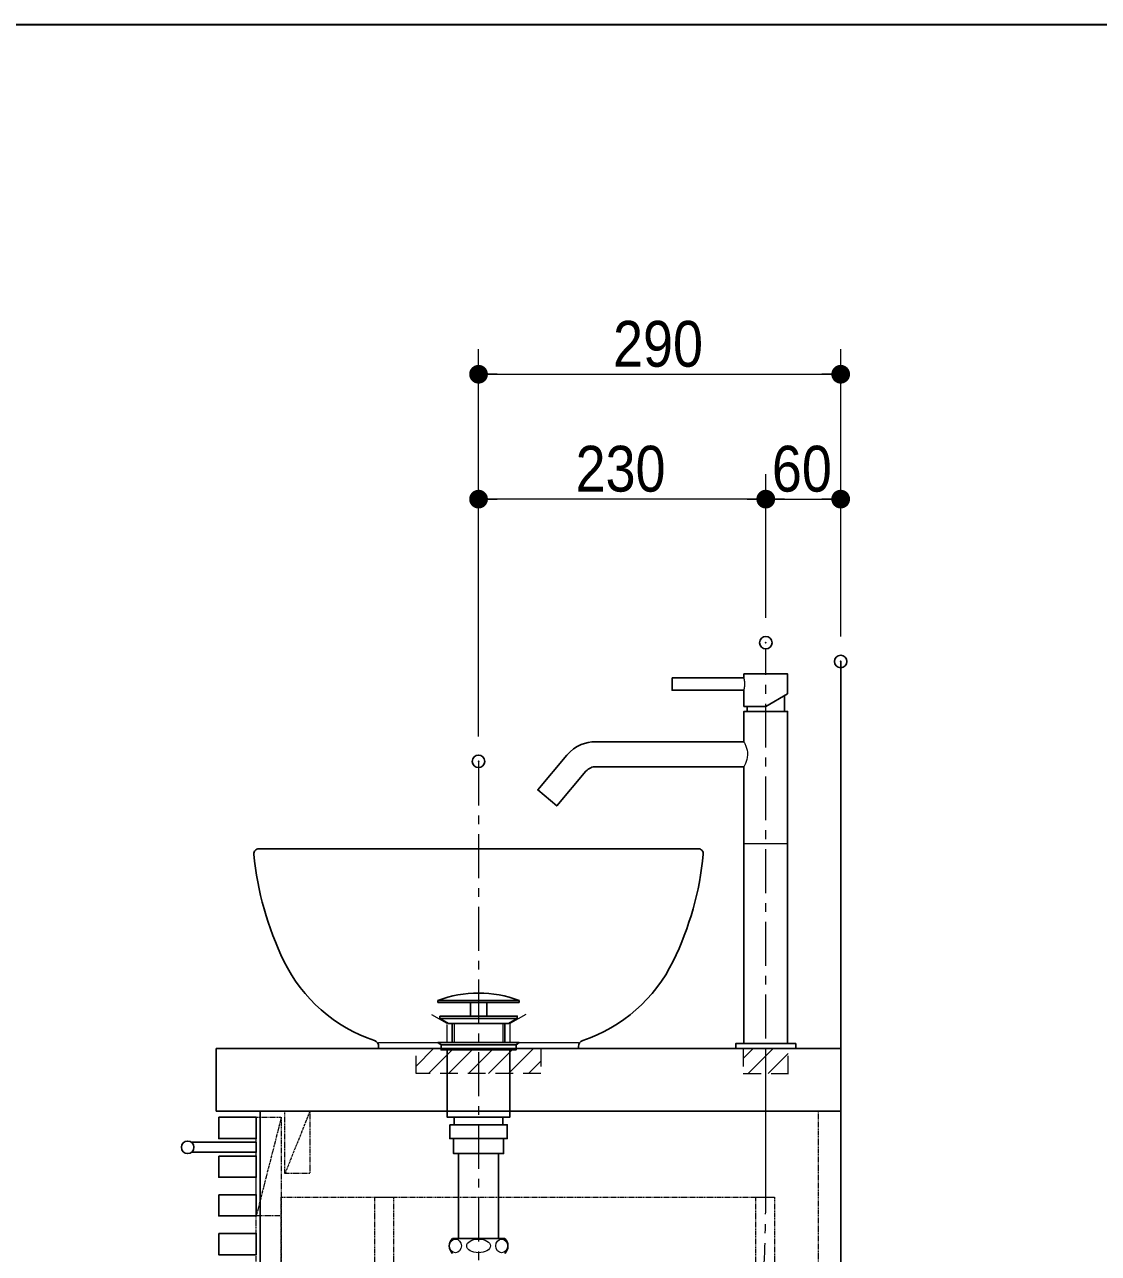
# Model space of a CAD drawing. Units: millimetres, scale not verified. Extents: x -6062 to 6062, y -3045 to 3045.
# Drawn here: x -3641 to -2781, y 1786 to 2770 of the extents above; entities that cross this region are included whole.
import ezdxf
from ezdxf.enums import TextEntityAlignment as Align

# ---------------------------------------------------------------- set-up
doc = ezdxf.new("R2010")
doc.units = ezdxf.units.MM
doc.header["$LTSCALE"] = 20
doc.header["$PDMODE"] = 32
doc.header["$PDSIZE"] = 10
doc.linetypes.add('USER1', pattern=[2.91, 1.76, -0.4, 0.35, -0.4])
doc.linetypes.add('USER2', pattern=[1.11, 0.71, -0.4])
for name, color, linetype, lineweight in [('0-0_1図面枠', 7, 'Continuous', 20), ('0-1_5ボウル・キャビネット', 7, 'Continuous', 15), ('0-2_2寸法-1', 7, 'Continuous', 15), ('0-3_0', 7, 'Continuous', 25), ('0-5_4給排水', 7, 'Continuous', 30)]:
    doc.layers.add(name, color=color, linetype=linetype, lineweight=lineweight)
doc.layers.add('0-4_Defpoints', color=7, linetype='Continuous')
doc.styles.add('ＭＳ Ｐゴシック', font='')
doc.styles.get('ＭＳ Ｐゴシック').set_extended_font_data('MS PGothic')

# ---------------------------------------------------------------- blocks, each defined once
blk = doc.blocks.new('グループ-2')
at = {"layer": '0-0_1図面枠', "lineweight": 35}
blk.add_lwpolyline([(-80000, 55400), (80000, 55400), (80000, -55400), (-80000, -55400)], close=True, dxfattribs=at)
blk = doc.blocks.new('図面枠')
at = {"layer": '0-0_1図面枠'}
blk.add_blockref('グループ-2', (0, 0), dxfattribs=at)
blk = doc.blocks.new('_Dot')
at = {"layer": '0-3_0'}
blk.add_line((-10, 0), (-20, 0), dxfattribs=at)
for points in [[(0, 0), (-10, 0), (-9.92, 1.25)], [(0, 0), (-9.92, -1.25), (-10, 0)], [(0, 0), (-9.92, 1.25), (-9.69, 2.49)], [(0, 0), (-9.69, -2.49), (-9.92, -1.25)], [(0, 0), (-9.69, 2.49), (-9.3, 3.68)], [(0, 0), (-9.3, -3.68), (-9.69, -2.49)], [(0, 0), (-9.3, 3.68), (-8.76, 4.82)], [(0, 0), (-8.76, -4.82), (-9.3, -3.68)], [(0, 0), (-8.76, 4.82), (-8.09, 5.88)], [(0, 0), (-8.09, -5.88), (-8.76, -4.82)], [(0, 0), (-8.09, 5.88), (-7.29, 6.85)], [(0, 0), (-7.29, -6.85), (-8.09, -5.88)], [(0, 0), (-7.29, 6.85), (-6.37, 7.71)], [(0, 0), (-6.37, -7.71), (-7.29, -6.85)], [(0, 0), (-6.37, 7.71), (-5.36, 8.44)], [(0, 0), (-5.36, -8.44), (-6.37, -7.71)], [(0, 0), (-5.36, 8.44), (-4.26, 9.05)], [(0, 0), (-4.26, -9.05), (-5.36, -8.44)], [(0, 0), (-4.26, 9.05), (-3.09, 9.51)], [(0, 0), (-3.09, -9.51), (-4.26, -9.05)], [(0, 0), (-3.09, 9.51), (-1.87, 9.82)], [(0, 0), (-1.87, -9.82), (-3.09, -9.51)], [(0, 0), (-1.87, 9.82), (-0.63, 9.98)], [(0, 0), (-0.63, -9.98), (-1.87, -9.82)], [(0, 0), (-0.63, 9.98), (0.63, 9.98)], [(0, 0), (0.63, -9.98), (-0.63, -9.98)], [(0, 0), (0.63, 9.98), (1.87, 9.82)], [(0, 0), (1.87, 9.82), (3.09, 9.51)], [(0, 0), (3.09, 9.51), (4.26, 9.05)], [(0, 0), (4.26, 9.05), (5.36, 8.44)], [(0, 0), (5.36, 8.44), (6.37, 7.71)], [(0, 0), (6.37, 7.71), (7.29, 6.85)], [(0, 0), (7.29, 6.85), (8.09, 5.88)], [(0, 0), (8.09, 5.88), (8.76, 4.82)], [(0, 0), (8.76, 4.82), (9.3, 3.68)], [(0, 0), (9.3, 3.68), (9.69, 2.49)], [(0, 0), (9.69, 2.49), (9.92, 1.25)], [(0, 0), (9.92, 1.25), (10, 0)], [(0, 0), (1.87, -9.82), (0.63, -9.98)], [(0, 0), (3.09, -9.51), (1.87, -9.82)], [(0, 0), (4.26, -9.05), (3.09, -9.51)], [(0, 0), (5.36, -8.44), (4.26, -9.05)], [(0, 0), (6.37, -7.71), (5.36, -8.44)], [(0, 0), (7.29, -6.85), (6.37, -7.71)], [(0, 0), (8.09, -5.88), (7.29, -6.85)], [(0, 0), (8.76, -4.82), (8.09, -5.88)], [(0, 0), (9.3, -3.68), (8.76, -4.82)], [(0, 0), (9.69, -2.49), (9.3, -3.68)], [(0, 0), (9.92, -1.25), (9.69, -2.49)], [(0, 0), (10, 0), (9.92, -1.25)]]:
    blk.add_solid(points, dxfattribs=at)
blk = doc.blocks.new('グループ-4')
at = {"layer": '0-1_5ボウル・キャビネット', "linetype": 'USER1'}
for p, q in [((-32500, 38000), (-32900, 37000)), ((-32960, 37900), (-33360, 36320)), ((-32960, 34800), (-33360, 33220)), ((-32900, 32520), (-32580, 33720)), ((-32960, 32940), (-33360, 31360)), ((-32960, 29840), (-33360, 28260))]:
    blk.add_line(p, q, dxfattribs=at)
at = {"layer": '0-1_5ボウル・キャビネット', "linetype": 'USER2'}
blk.add_line((-24360, 38000), (-24360, 28500), dxfattribs=at)
at = {"layer": '0-1_5ボウル・キャビネット', "lineweight": 30}
for points in [[(-34000, 39000), (-24000, 39000), (-24000, 38000), (-34000, 38000)], [(-33300, 38000), (-24000, 38000), (-24000, 28200), (-33300, 28200)], [(-33960, 37900), (-33360, 37900), (-33360, 37560), (-33960, 37560)], [(-33960, 37280), (-33360, 37280), (-33360, 36940), (-33960, 36940)], [(-33960, 36660), (-33360, 36660), (-33360, 36320), (-33960, 36320)], [(-33960, 36040), (-33360, 36040), (-33360, 35700), (-33960, 35700)], [(-33960, 35420), (-33360, 35420), (-33360, 35080), (-33960, 35080)], [(-33960, 34800), (-33360, 34800), (-33360, 34460), (-33960, 34460)], [(-33960, 34180), (-33360, 34180), (-33360, 33840), (-33960, 33840)], [(-33960, 33560), (-33360, 33560), (-33360, 33220), (-33960, 33220)], [(-33960, 32940), (-33360, 32940), (-33360, 32600), (-33960, 32600)], [(-33960, 32320), (-33360, 32320), (-33360, 31980), (-33960, 31980)], [(-33960, 31700), (-33360, 31700), (-33360, 31360), (-33960, 31360)], [(-33960, 31080), (-33360, 31080), (-33360, 30740), (-33960, 30740)], [(-33960, 30460), (-33360, 30460), (-33360, 30120), (-33960, 30120)], [(-33960, 29840), (-33360, 29840), (-33360, 29500), (-33960, 29500)], [(-33960, 29220), (-33360, 29220), (-33360, 28880), (-33960, 28880)], [(-33960, 28600), (-33360, 28600), (-33360, 28260), (-33960, 28260)], [(-32650, 28200), (-31950, 28200), (-31950, 25200), (-32650, 25200)], [(-24950, 28200), (-24250, 28200), (-24250, 25200), (-24950, 25200)]]:
    blk.add_lwpolyline(points, close=True, dxfattribs=at)
at = {"layer": '0-1_5ボウル・キャビネット', "linetype": 'USER2'}
for points in [[(-32900, 38000), (-32500, 38000), (-32500, 37000), (-32900, 37000)], [(-33360, 37900), (-32960, 37900), (-32960, 33220), (-33360, 33220)], [(-33360, 37900), (-32960, 37900), (-32960, 36320), (-33360, 36320)], [(-32960, 36620), (-25060, 36620), (-25060, 33920), (-32960, 33920)], [(-31460, 36620), (-31160, 36620), (-31160, 33920), (-31460, 33920)], [(-25360, 36620), (-25060, 36620), (-25060, 33920), (-25360, 33920)], [(-33360, 34800), (-32960, 34800), (-32960, 33220), (-33360, 33220)], [(-32900, 33720), (-32580, 33720), (-32580, 32520), (-32900, 32520)], [(-33360, 32940), (-32960, 32940), (-32960, 28260), (-33360, 28260)], [(-33360, 32940), (-32960, 32940), (-32960, 31360), (-33360, 31360)], [(-32960, 31660), (-25060, 31660), (-25060, 28960), (-32960, 28960)], [(-28460, 31660), (-28160, 31660), (-28160, 28960), (-28460, 28960)], [(-25360, 31660), (-25060, 31660), (-25060, 28960), (-25360, 28960)], [(-33360, 29840), (-32960, 29840), (-32960, 28260), (-33360, 28260)]]:
    blk.add_lwpolyline(points, close=True, dxfattribs=at)
at = {"layer": '0-1_5ボウル・キャビネット', "lineweight": 30}
for points in [[(-34400, 37500), (-33360, 37500), (-33360, 37340), (-34400, 37340)], [(-34400, 32540), (-33360, 32540), (-33360, 32380), (-34400, 32380)]]:
    blk.add_lwpolyline(points, dxfattribs=at)
at = {"layer": '0-1_5ボウル・キャビネット', "linetype": 'USER2'}
blk.add_lwpolyline([(-24000, 28500), (-32900, 28500), (-32900, 28200)], dxfattribs=at)
at = {"layer": '0-1_5ボウル・キャビネット', "lineweight": 30}
for centre in [(-34460, 37420), (-34460, 32460)]:
    blk.add_circle(centre, 100, dxfattribs=at)
blk = doc.blocks.new('グループ-5')
at = {"layer": '0-1_5ボウル・キャビネット', "lineweight": 30}
blk.add_lwpolyline([(-36000, 25200), (-24000, 25200), (-24000, 45200)], dxfattribs=at)
at = {"layer": '0-1_5ボウル・キャビネット'}
blk.add_blockref('グループ-4', (0, 0), dxfattribs=at)

msp = doc.modelspace()

# ---------------------------------------------------------------- linework, layer by layer
at = {"layer": '0-1_5ボウル・キャビネット', "lineweight": 30}
msp.add_line((-3101.5, 2110), (-3453.5, 2110), dxfattribs=at)
at = {"layer": '0-1_5ボウル・キャビネット'}
for p, q in [((-3357.5, 1955), (-3197.5, 1955)), ((-3327.5, 1936), (-3313.5, 1950)), ((-3317.5, 1930), (-3297.5, 1950)), ((-3301.5, 1930), (-3281.5, 1950)), ((-3285.5, 1930), (-3265.5, 1950)), ((-3269.5, 1930), (-3249.5, 1950)), ((-3253.5, 1930), (-3233.5, 1950)), ((-3065.5, 1942), (-3057.5, 1950)), ((-3061.5, 1930), (-3041.5, 1950)), ((-3237.5, 1930), (-3227.5, 1940)), ((-3045.5, 1930), (-3029.5, 1946)), ((-3029.5, 1930), (-3029.3, 1930))]:
    msp.add_line(p, q, dxfattribs=at)
at = {"layer": '0-1_5ボウル・キャビネット', "linetype": 'USER2'}
msp.add_lwpolyline([(-3239.6, 1977.45), (-3252.5, 1970), (-3252.5, 1955), (-3302.5, 1955), (-3302.5, 1970), (-3315.4, 1977.45)], dxfattribs=at)
at = {"layer": '0-1_5ボウル・キャビネット', "lineweight": 30}
msp.add_lwpolyline([(-3357.5, 1951.68), (-3357.5, 1950), (-3197.5, 1950), (-3197.5, 1951.68)], dxfattribs=at)
at = {"layer": '0-1_5ボウル・キャビネット', "linetype": 'USER2'}
for points in [[(-3327.5, 1930), (-3327.5, 1950), (-3227.5, 1950), (-3227.5, 1930)], [(-3029.5, 1930), (-3029.5, 1950), (-3065.5, 1950), (-3065.5, 1930)]]:
    msp.add_lwpolyline(points, close=True, dxfattribs=at)
at = {"layer": '0-1_5ボウル・キャビネット', "lineweight": 30}
for centre, radius, start, end in [((-3453.5, 2106), 4, 90, 185.51174), ((-3101.5, 2106), 4, 354.48826, 90), ((-3208.64, 2129.63), 250, 185.51174, 205.97328), ((-3346.36, 2129.63), 250, 334.02672, 354.48826), ((-3321.01, 2074.88), 125, 205.97328, 251.38925), ((-3233.99, 2074.88), 125, 288.61075, 334.02672), ((-3362.5, 1951.68), 5, 0, 71.38925), ((-3192.5, 1951.68), 5, 108.61075, 180)]:
    msp.add_arc(centre, radius, start, end, dxfattribs=at)
at = {"layer": '0-2_2寸法-1'}
for p, q in [((-3277.5, 2410), (-3277.5, 2510)), ((-2987.5, 2410), (-2987.5, 2510)), ((-3262.49, 2490), (-3002.51, 2490)), ((-3277.5, 2200), (-3277.5, 2410)), ((-3047.5, 2295), (-3047.5, 2410)), ((-3047.5, 2295), (-3047.5, 2410)), ((-2987.5, 2280), (-2987.5, 2410)), ((-3062.51, 2390), (-3262.49, 2390)), ((-3032.49, 2390), (-3002.51, 2390))]:
    msp.add_line(p, q, dxfattribs=at)
at = {"layer": '0-4_Defpoints'}
for p in [(-2987.5, 2490), (-3277.5, 2390), (-3277.5, 2390), (-2987.5, 2390), (-2987.5, 2390), (-3047.5, 2275), (-2987.5, 2260), (-3277.5, 2180)]:
    msp.add_point(p, dxfattribs=at)
at = {"layer": '0-5_4給排水', "linetype": 'USER1', "lineweight": 15}
for p, q in [((-3047.5, 1900), (-3047.5, 2270)), ((-3277.5, 2180), (-3277.5, 1659))]:
    msp.add_line(p, q, dxfattribs=at)
at = {"layer": '0-5_4給排水'}
for p, q in [((-3062.5, 2224), (-3062.5, 2220)), ((-3032.5, 2232.66), (-3032.5, 2220)), ((-3298.5, 1970), (-3298.5, 1955)), ((-3256.5, 1970), (-3256.5, 1955)), ((-3256.51, 1798), (-3298.49, 1798))]:
    msp.add_line(p, q, dxfattribs=at)
at = {"layer": '0-5_4給排水', "lineweight": 15}
msp.add_line((-3030, 2114), (-3065, 2114), dxfattribs=at)
at = {"layer": '0-5_4給排水', "lineweight": 5}
for p, q in [((-3297, 1970), (-3297, 1955)), ((-3258, 1970), (-3258, 1955))]:
    msp.add_line(p, q, dxfattribs=at)
at = {"layer": '0-5_4給排水'}
for points in [[(-3122.5, 2247), (-3122.5, 2237), (-3065, 2237), (-3065, 2224), (-3047.5, 2224), (-3030.01, 2234.1), (-3030, 2250), (-3065, 2250), (-3065, 2247)], [(-3065, 1954), (-3030, 1954), (-3030, 2220), (-3065, 2220), (-3065, 2195.71), (-3183.81, 2195.71), (-3186.76, 2195.57), (-3189.69, 2195.13), (-3192.56, 2194.41), (-3195.34, 2193.41), (-3198.46, 2191.89), (-3201.39, 2190.02), (-3204.16, 2187.75), (-3206.7, 2185.1), (-3206.79, 2185), (-3230.16, 2157.14), (-3214.84, 2144.29), (-3191.47, 2172.14), (-3190.65, 2173.01), (-3189.73, 2173.77), (-3188.72, 2174.42), (-3187.65, 2174.94), (-3186.72, 2175.28), (-3185.77, 2175.52), (-3184.79, 2175.67), (-3183.81, 2175.71), (-3065, 2175.71)], [(-3310, 1988.5), (-3245, 1988.5), (-3245, 1987), (-3310, 1987)], [(-3284, 1987), (-3271, 1987), (-3271, 1976), (-3284, 1976)], [(-3308.5, 1976), (-3246.5, 1976), (-3246.5, 1974), (-3308.5, 1974)], [(-3301.5, 1970), (-3308.5, 1974), (-3246.5, 1974), (-3253.5, 1970)], [(-3307.5, 1953), (-3310, 1955), (-3245, 1955), (-3247.5, 1953)], [(-3307.5, 1953), (-3247.5, 1953), (-3247.5, 1949), (-3307.5, 1949)], [(-3302.5, 1949), (-3252.5, 1949), (-3252.5, 1895), (-3302.5, 1895)], [(-3023.5, 1950), (-3071.5, 1950), (-3071.5, 1954), (-3023.5, 1954)], [(-3297, 1895), (-3258, 1895), (-3258, 1889), (-3297, 1889)], [(-3300.5, 1889), (-3254.5, 1889), (-3254.5, 1878), (-3300.5, 1878)], [(-3297.5, 1878), (-3257.5, 1878), (-3257.5, 1866), (-3297.5, 1866)], [(-3293.5, 1866), (-3261.5, 1866), (-3261.5, 1798), (-3293.5, 1798)]]:
    msp.add_lwpolyline(points, close=True, dxfattribs=at)
at = {"layer": '0-5_4給排水', "lineweight": 15}
for points in [[(-3065, 2237), (-3064.99, 2237.02), (-3064.97, 2237.09), (-3064.94, 2237.21), (-3064.9, 2237.37), (-3064.84, 2237.57), (-3064.78, 2237.82), (-3064.72, 2238.11), (-3064.65, 2238.43), (-3064.58, 2238.79), (-3064.51, 2239.18), (-3064.44, 2239.6), (-3064.38, 2240.05), (-3064.34, 2240.51), (-3064.3, 2241), (-3064.28, 2241.49), (-3064.27, 2242), (-3064.28, 2242.48), (-3064.3, 2242.96), (-3064.33, 2243.43), (-3064.38, 2243.89), (-3064.43, 2244.33), (-3064.49, 2244.75), (-3064.56, 2245.14), (-3064.63, 2245.5), (-3064.7, 2245.84), (-3064.77, 2246.13), (-3064.84, 2246.39), (-3064.89, 2246.6), (-3064.94, 2246.78), (-3064.97, 2246.9), (-3064.99, 2246.97), (-3065, 2247)], [(-3065, 2175.71), (-3064.97, 2175.76), (-3064.89, 2175.91), (-3064.75, 2176.15), (-3064.57, 2176.49), (-3064.35, 2176.9), (-3064.09, 2177.4), (-3063.81, 2177.98), (-3063.52, 2178.62), (-3063.22, 2179.33), (-3062.92, 2180.1), (-3062.64, 2180.92), (-3062.39, 2181.8), (-3062.17, 2182.72), (-3062, 2183.68), (-3061.9, 2184.67), (-3061.86, 2185.67), (-3061.89, 2186.67), (-3061.99, 2187.66), (-3062.15, 2188.62), (-3062.36, 2189.54), (-3062.61, 2190.42), (-3062.89, 2191.24), (-3063.18, 2192.01), (-3063.48, 2192.73), (-3063.78, 2193.38), (-3064.06, 2193.96), (-3064.32, 2194.48), (-3064.55, 2194.91), (-3064.74, 2195.25), (-3064.88, 2195.51), (-3064.97, 2195.66), (-3065, 2195.71)]]:
    msp.add_lwpolyline(points, dxfattribs=at)
at = {"layer": '0-5_4給排水', "linetype": 'USER1', "lineweight": 15}
msp.add_lwpolyline([(-3047.5, 1833.19), (-3047.5, 1841.53), (-3047.5, 1864.37), (-3047.5, 1950)], dxfattribs=at)
at = {"layer": '0-5_4給排水'}
for centre, radius, start, end in [((-3277.5, 1903.48), 91.02, 69.08018, 110.91982), ((-3292.58, 1792.02), 8.41, 134.66665, 180.15554), ((-3292.58, 1792.02), 8.41, 180.1498, 225.63883), ((-3262.42, 1792.02), 8.41, 314.36117, 359.8502), ((-3262.42, 1792.02), 8.41, 359.84446, 45.33335)]:
    msp.add_arc(centre, radius, start, end, dxfattribs=at)
at = {"layer": '0-5_4給排水', "linetype": 'USER1', "lineweight": 15}
msp.add_arc((-4367.64, 1833.19), 1320.14, 356.78533, 0, dxfattribs=at)
at = {"layer": '0-5_4給排水', "lineweight": 15}
for centre, major_axis, ratio in [((-3296, 1792), (0, 5.5), 0.863636), ((-3277.5, 1792), (9.5, 0), 0.578947), ((-3259, 1792), (0, 5.5), 0.863636)]:
    msp.add_ellipse(centre, major_axis=major_axis, ratio=ratio, dxfattribs=at)

# ---------------------------------------------------------------- block references
at = {"layer": '0-0_1図面枠', "xscale": 0.05, "yscale": 0.05}
msp.add_blockref('図面枠', (-1787.5, 0), dxfattribs=at)
at = {"layer": '0-1_5ボウル・キャビネット', "xscale": 0.05, "yscale": 0.05}
msp.add_blockref('グループ-5', (-1787.5, 0), dxfattribs=at)
at = {"layer": '0-2_2寸法-1', "xscale": 0.7503418, "yscale": 0.7503418, "rotation": 180}
for p in [(-3277.5, 2490), (-3277.5, 2390), (-3047.5, 2390)]:
    msp.add_blockref('_Dot', p, dxfattribs=at)
at = {"layer": '0-2_2寸法-1', "xscale": 0.7503418, "yscale": 0.7503418}
for p in [(-2987.5, 2490), (-3047.5, 2390), (-2987.5, 2390)]:
    msp.add_blockref('_Dot', p, dxfattribs=at)

# ---------------------------------------------------------------- texts
at = {"layer": '0-2_2寸法-1', "style": 'ＭＳ Ｐゴシック', "width": 0.9}
for s, p in [('290', (-3169.78, 2485.04)), ('230', (-3199.78, 2385.04)), ('60', (-3042.58, 2385.04))]:
    msp.add_text(s, height=36.66, dxfattribs=at).set_placement(p, align=Align.BOTTOM_LEFT)

doc.saveas('drawing.dxf')
